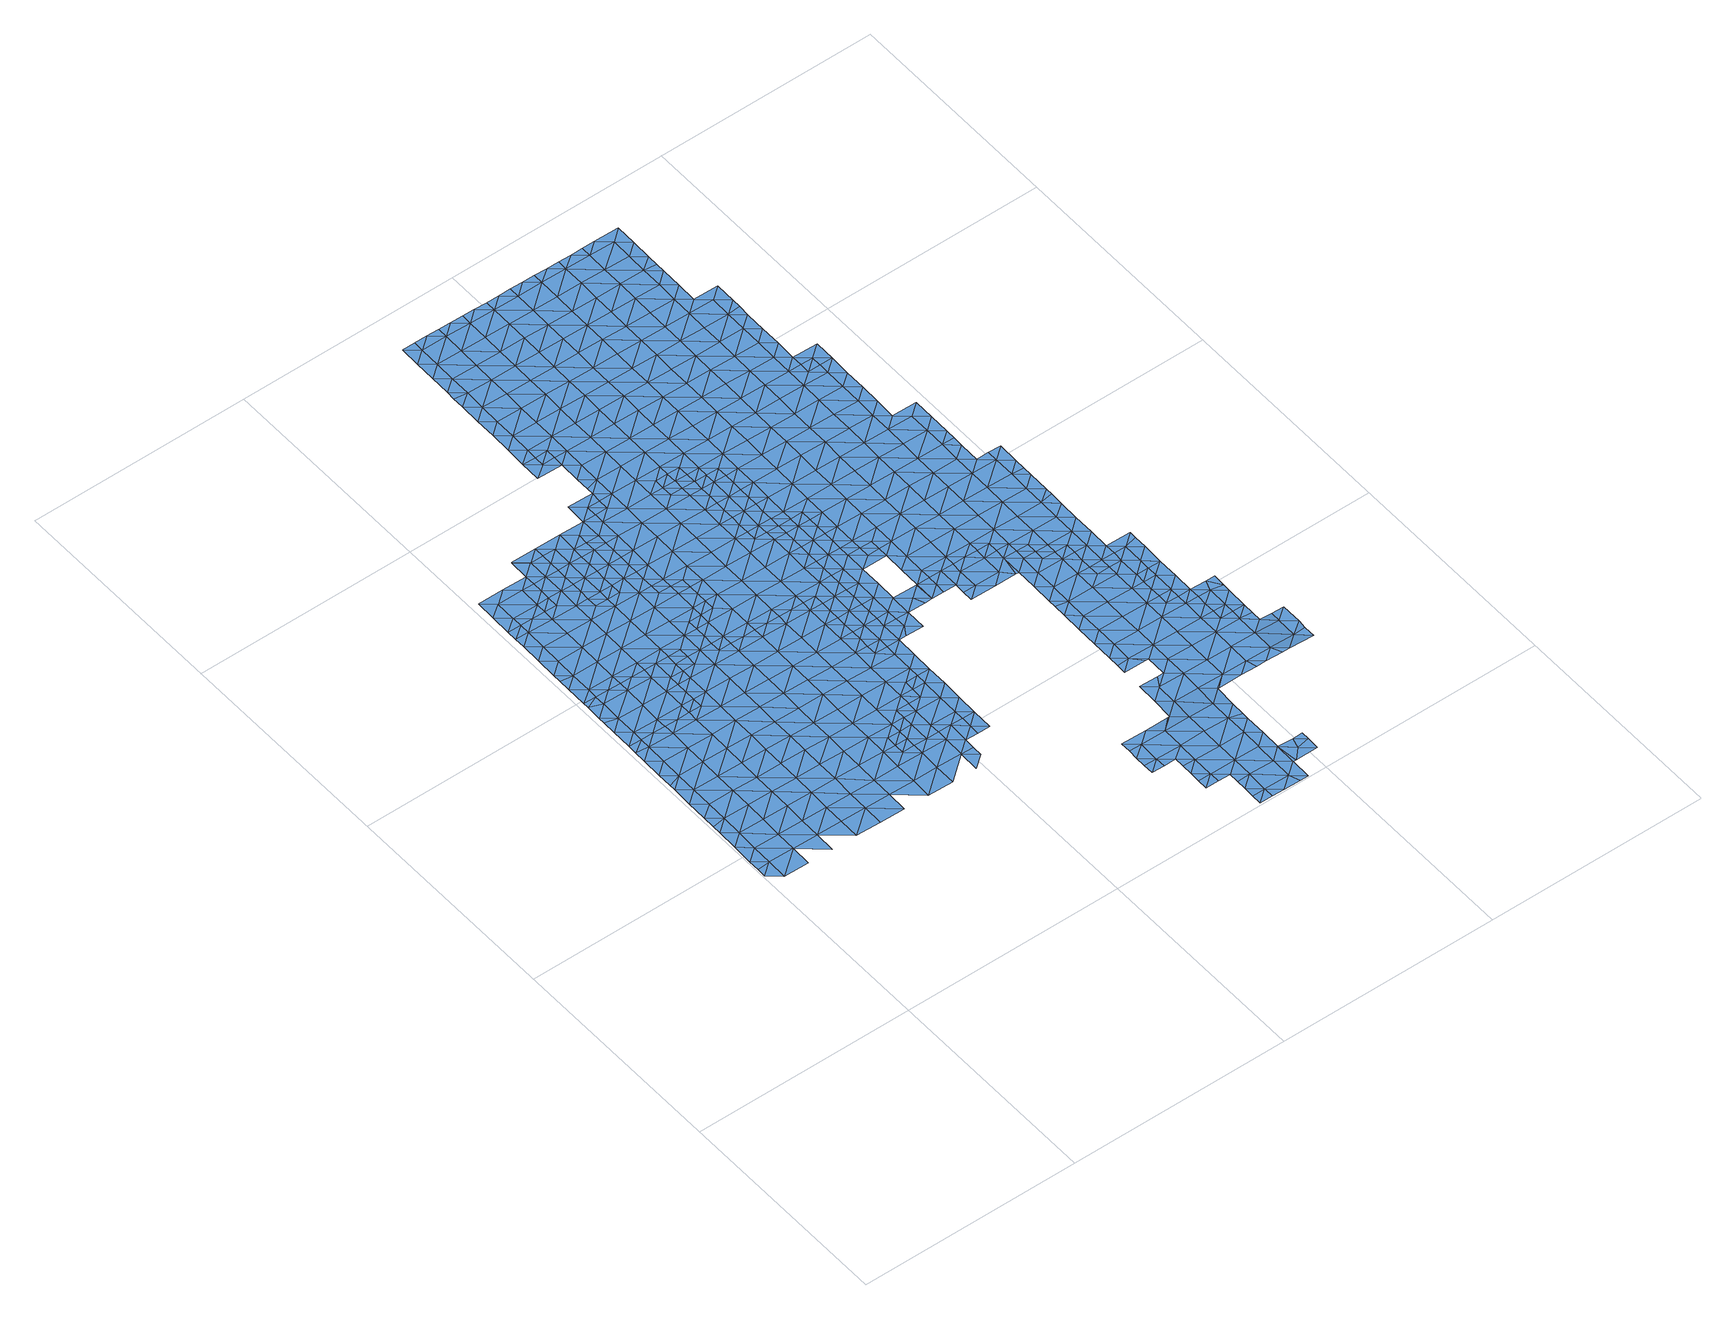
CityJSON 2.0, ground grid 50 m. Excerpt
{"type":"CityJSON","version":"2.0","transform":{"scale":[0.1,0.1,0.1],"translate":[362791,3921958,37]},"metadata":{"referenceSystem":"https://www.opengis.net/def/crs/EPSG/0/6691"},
"CityObjects":{
"waterbody1":{"type":"WaterBody","attributes":{"name":"9","class":"1140","function":"1","WaterBodyRiverFloodingRiskAttribute.description":"5","WaterBodyRiverFloodingRiskAttribute.rankOrg":"1","WaterBodyRiverFloodingRiskAttribute.adminType":"2","WaterBodyRiverFloodingRiskAttribute.scale":"L1"},"geometry":[{"type":"MultiSurface","lod":"1","boundaries":[[[0,1,2]],[[1,3,4]],[[0,3,1]],[[5,2,6]],[[2,1,6]],[[4,7,1]],[[8,5,9]],[[5,6,9]],[[7,6,1]],[[8,10,11]],[[11,10,12]],[[8,9,10]],[[4,13,7]],[[12,14,15]],[[12,10,14]],[[9,6,16]],[[16,6,7]],[[9,17,10]],[[18,15,19]],[[15,14,19]],[[20,14,10]],[[9,16,21]],[[22,23,24]],[[22,18,23]],[[25,16,7]],[[18,19,23]],[[17,20,10]],[[9,21,17]],[[26,25,7]],[[27,24,23]],[[28,24,27]],[[19,14,20]],[[29,30,28]],[[25,31,16]],[[16,32,21]],[[19,33,23]],[[29,28,27]],[[31,32,16]],[[34,17,21]],[[35,30,36]],[[37,27,23]],[[19,20,38]],[[36,30,29]],[[33,37,23]],[[19,38,33]],[[29,39,36]],[[34,21,32]],[[20,17,34]],[[29,27,37]],[[40,31,25]],[[41,39,29]],[[38,20,42]],[[42,20,34]],[[25,43,44]],[[45,46,47]],[[31,48,32]],[[42,49,38]],[[29,37,41]],[[40,25,44]],[[47,50,45]],[[46,51,52]],[[33,38,53]],[[54,39,41]],[[52,51,55]],[[48,31,40]],[[34,32,48]],[[56,42,34]],[[57,41,37]],[[58,44,43]],[[46,45,51]],[[50,59,45]],[[38,49,53]],[[37,33,57]],[[60,54,41]],[[58,40,44]],[[61,55,62]],[[55,51,62]],[[63,49,42]],[[33,53,57]],[[34,48,56]],[[64,45,59]],[[65,61,62]],[[66,63,42]],[[67,61,65]],[[43,68,58]],[[40,69,48]],[[70,53,49]],[[71,41,57]],[[72,73,67]],[[42,56,66]],[[60,41,71]],[[74,62,51]],[[65,72,67]],[[75,64,59]],[[51,45,76]],[[73,77,78]],[[48,79,56]],[[74,65,62]],[[40,58,69]],[[45,64,76]],[[53,80,57]],[[81,60,71]],[[77,73,72]],[[70,49,63]],[[70,80,53]],[[80,71,57]],[[68,82,58]],[[83,66,56]],[[75,84,64]],[[74,51,76]],[[48,69,79]],[[65,85,72]],[[86,81,71]],[[74,85,65]],[[58,87,69]],[[88,56,79]],[[89,63,66]],[[82,87,58]],[[84,90,64]],[[91,86,71]],[[77,72,92]],[[80,91,71]],[[93,79,69]],[[89,70,63]],[[56,88,83]],[[72,94,92]],[[87,93,69]],[[95,74,76]],[[96,90,84]],[[76,64,97]],[[72,85,94]],[[98,80,70]],[[66,83,89]],[[91,99,86]],[[64,90,97]],[[99,100,101]],[[101,86,99]],[[74,102,85]],[[103,92,94]],[[104,105,79]],[[106,91,80]],[[104,79,93]],[[96,107,90]],[[95,76,97]],[[95,102,74]],[[88,79,105]],[[70,89,98]],[[85,102,94]],[[108,100,99]],[[109,100,108]],[[109,110,111]],[[105,112,88]],[[112,89,83]],[[87,113,93]],[[114,97,90]],[[83,88,112]],[[103,94,115]],[[110,109,108]],[[80,98,106]],[[106,116,91]],[[114,90,107]],[[87,117,113]],[[93,118,104]],[[119,114,107]],[[99,91,120]],[[121,110,108]],[[115,94,122]],[[94,102,122]],[[98,89,123]],[[120,91,116]],[[93,113,124]],[[104,125,105]],[[126,97,114]],[[89,112,123]],[[123,127,98]],[[108,99,128]],[[95,97,129]],[[130,115,122]],[[131,115,130]],[[106,98,127]],[[132,113,117]],[[128,99,120]],[[93,124,118]],[[108,128,121]],[[105,125,112]],[[102,133,122]],[[119,134,114]],[[135,131,130]],[[129,97,126]],[[127,136,106]],[[102,95,137]],[[133,138,122]],[[139,130,122]],[[140,135,130]],[[141,135,140]],[[116,106,136]],[[104,118,125]],[[138,139,122]],[[112,142,123]],[[143,141,140]],[[102,137,133]],[[134,144,114]],[[125,142,112]],[[114,144,126]],[[95,129,137]],[[145,134,146]],[[136,147,116]],[[116,148,120]],[[124,149,118]],[[146,121,145]],[[150,140,130]],[[151,143,140]],[[121,128,145]],[[117,152,132]],[[153,151,154]],[[153,143,151]],[[155,150,130]],[[124,113,156]],[[145,144,134]],[[142,157,123]],[[130,139,155]],[[123,158,127]],[[144,159,126]],[[126,160,129]],[[161,162,118]],[[163,145,128]],[[118,162,125]],[[164,133,137]],[[124,156,149]],[[118,149,161]],[[148,116,147]],[[113,132,156]],[[128,120,148]],[[159,160,126]],[[165,166,140]],[[127,158,136]],[[165,140,150]],[[167,163,128]],[[168,137,129]],[[148,167,128]],[[151,140,166]],[[169,144,145]],[[162,170,125]],[[171,169,145]],[[154,151,172]],[[125,170,142]],[[123,157,158]],[[160,168,129]],[[145,163,171]],[[173,172,151]],[[152,174,132]],[[175,149,156]],[[173,151,166]],[[164,137,176]],[[177,159,144]],[[178,177,144]],[[144,169,178]],[[147,179,148]],[[132,180,156]],[[181,175,156]],[[136,158,182]],[[147,136,179]],[[183,163,167]],[[176,137,168]],[[162,184,170]],[[157,185,158]],[[136,182,179]],[[148,186,167]],[[142,170,187]],[[157,142,185]],[[159,188,160]],[[188,159,177]],[[167,189,183]],[[190,168,160]],[[191,176,168]],[[192,176,191]],[[184,193,170]],[[132,174,180]],[[194,192,191]],[[142,187,185]],[[181,156,180]],[[158,195,182]],[[196,189,167]],[[197,187,170]],[[148,179,186]],[[198,190,160]],[[199,200,174]],[[193,184,201]],[[193,197,170]],[[202,203,204]],[[202,194,203]],[[188,177,205]],[[206,207,168]],[[168,207,191]],[[194,191,203]],[[182,208,179]],[[209,181,180]],[[168,190,206]],[[198,160,188]],[[158,185,195]],[[203,210,204]],[[167,186,196]],[[211,212,174]],[[211,174,200]],[[213,210,214]],[[215,203,191]],[[213,204,210]],[[180,174,212]],[[216,215,191]],[[179,217,186]],[[205,218,188]],[[219,187,197]],[[191,207,216]],[[180,220,209]],[[182,195,208]],[[221,218,205]],[[222,189,196]],[[223,190,198]],[[224,214,210]],[[219,225,187]],[[215,226,203]],[[225,195,185]],[[218,227,188]],[[180,212,220]],[[226,228,203]],[[185,187,225]],[[198,188,227]],[[179,208,217]],[[210,203,228]],[[229,223,198]],[[230,224,210]],[[196,231,222]],[[197,232,219]],[[233,220,212]],[[228,230,210]],[[234,208,195]],[[229,198,227]],[[230,235,224]],[[186,217,236]],[[196,186,237]],[[238,223,229]],[[212,239,233]],[[232,240,219]],[[241,217,208]],[[196,237,231]],[[242,220,233]],[[186,236,237]],[[195,225,234]],[[240,243,219]],[[243,244,219]],[[219,244,225]],[[239,245,233]],[[246,242,233]],[[208,234,241]],[[245,246,233]],[[247,231,237]],[[248,249,217]],[[244,250,225]],[[225,250,234]],[[217,241,248]],[[236,217,249]],[[251,247,237]],[[252,241,234]],[[249,253,236]],[[254,250,244]],[[255,252,234]],[[250,255,234]],[[237,236,253]],[[252,256,241]],[[256,257,241]],[[241,257,248]],[[237,253,251]],[[257,258,248]],[[258,259,248]],[[248,259,249]],[[254,260,250]],[[261,252,255]],[[262,251,253]],[[259,263,249]],[[263,264,249]],[[249,264,253]],[[255,250,265]],[[250,260,265]],[[255,266,261]],[[264,267,253]],[[265,266,255]],[[253,268,262]],[[267,268,253]]]}]},
"waterbody2":{"type":"WaterBody","attributes":{"name":"9","class":"1140","function":"1","WaterBodyRiverFloodingRiskAttribute.description":"5","WaterBodyRiverFloodingRiskAttribute.rankOrg":"2","WaterBodyRiverFloodingRiskAttribute.adminType":"2","WaterBodyRiverFloodingRiskAttribute.scale":"L1"},"geometry":[{"type":"MultiSurface","lod":"1","boundaries":[[[269,50,47]],[[269,270,271]],[[272,35,36]],[[273,274,275]],[[276,274,277]],[[277,278,279]],[[36,39,272]],[[280,278,60]],[[281,84,276]],[[279,278,280]],[[81,101,280]],[[146,119,282]],[[146,282,121]],[[110,121,282]],[[101,100,280]],[[100,279,280]],[[109,279,100]],[[109,111,279]],[[279,111,281]],[[111,107,281]],[[276,277,281]],[[282,107,111]],[[54,60,278]],[[281,277,279]],[[59,50,271]],[[86,101,81]],[[134,119,146]],[[275,274,270]],[[274,271,270]],[[276,271,274]],[[50,269,271]],[[110,282,111]],[[276,59,271]],[[75,59,276]],[[276,84,75]],[[96,84,281]],[[107,96,281]],[[119,107,282]],[[280,60,81]],[[54,278,39]],[[272,273,35]],[[272,274,273]],[[274,272,277]],[[272,278,277]],[[39,278,272]]]}]},
"waterbody3":{"type":"WaterBody","attributes":{"name":"9","class":"1140","function":"1","WaterBodyRiverFloodingRiskAttribute.description":"5","WaterBodyRiverFloodingRiskAttribute.rankOrg":"2","WaterBodyRiverFloodingRiskAttribute.adminType":"2","WaterBodyRiverFloodingRiskAttribute.scale":"L1"},"geometry":[{"type":"MultiSurface","lod":"1","boundaries":[[[283,284,143]],[[285,78,77]],[[286,285,287]],[[77,92,285]],[[141,284,135]],[[288,78,285]],[[143,284,141]],[[285,92,287]],[[92,103,287]],[[131,103,115]],[[103,131,287]],[[135,287,131]],[[288,285,286]],[[289,288,286]],[[289,286,283]],[[284,286,287]],[[283,286,284]],[[135,284,287]]]}]},
"waterbody4":{"type":"WaterBody","attributes":{"name":"9","class":"1140","function":"1","WaterBodyRiverFloodingRiskAttribute.description":"5","WaterBodyRiverFloodingRiskAttribute.rankOrg":"2","WaterBodyRiverFloodingRiskAttribute.adminType":"2","WaterBodyRiverFloodingRiskAttribute.scale":"L1"},"geometry":[{"type":"MultiSurface","lod":"1","boundaries":[[[133,164,138]],[[290,139,138]],[[138,164,290]],[[155,139,291]],[[139,290,291]],[[150,155,291]],[[164,192,290]],[[291,292,150]],[[165,150,292]],[[192,164,176]],[[192,194,290]],[[166,165,292]],[[183,293,163]],[[166,294,173]],[[293,169,171]],[[291,290,194]],[[171,163,293]],[[294,166,292]],[[202,204,291]],[[291,204,292]],[[172,173,294]],[[291,194,202]],[[178,169,295]],[[204,213,292]],[[169,293,295]],[[183,189,293]],[[213,214,292]],[[292,214,294]],[[177,178,205]],[[296,172,294]],[[205,178,295]],[[214,296,294]],[[189,297,293]],[[293,298,295]],[[295,221,205]],[[223,206,190]],[[222,297,189]],[[298,221,295]],[[206,299,207]],[[296,214,300]],[[214,224,300]],[[206,223,299]],[[293,297,298]],[[301,215,216]],[[216,207,301]],[[222,231,297]],[[207,299,301]],[[223,238,299]],[[224,235,300]],[[298,302,221]],[[301,303,215]],[[218,221,302]],[[226,215,303]],[[296,300,304]],[[227,218,302]],[[235,304,300]],[[228,226,303]],[[231,305,297]],[[306,301,299]],[[303,307,228]],[[308,299,238]],[[309,227,302]],[[229,227,309]],[[230,307,235]],[[230,228,307]],[[238,229,309]],[[298,310,302]],[[311,304,235]],[[312,303,301]],[[307,311,235]],[[298,297,310]],[[308,238,309]],[[231,247,305]],[[306,299,308]],[[297,305,310]],[[302,313,309]],[[314,307,303]],[[310,313,302]],[[315,304,311]],[[247,251,305]],[[312,301,306]],[[312,314,303]],[[314,311,307]],[[309,316,308]],[[317,310,305]],[[315,311,318]],[[308,319,306]],[[317,305,251]],[[309,313,316]],[[320,318,311]],[[314,320,311]],[[321,313,310]],[[261,322,252]],[[256,322,257]],[[256,252,322]],[[308,316,319]],[[319,323,306]],[[306,324,312]],[[251,262,317]],[[322,325,257]],[[324,314,312]],[[326,327,318]],[[328,316,313]],[[258,325,259]],[[320,326,318]],[[310,317,321]],[[258,257,325]],[[329,330,331]],[[327,326,332]],[[261,266,322]],[[262,268,317]],[[333,331,330]],[[325,334,259]],[[335,336,332]],[[337,313,321]],[[338,319,316]],[[306,323,324]],[[263,334,264]],[[314,339,320]],[[263,259,334]],[[340,341,333]],[[324,339,314]],[[322,342,325]],[[336,335,343]],[[268,344,317]],[[332,326,335]],[[334,345,264]],[[322,266,342]],[[317,344,321]],[[333,330,340]],[[313,337,328]],[[345,268,267]],[[319,338,323]],[[329,346,330]],[[335,347,343]],[[267,264,345]],[[348,349,325]],[[325,349,334]],[[350,351,266]],[[325,342,348]],[[352,341,340]],[[353,343,347]],[[354,341,352]],[[345,344,268]],[[266,351,342]],[[355,356,320]],[[316,328,338]],[[357,340,330]],[[344,358,321]],[[321,359,337]],[[349,360,334]],[[347,361,353]],[[362,363,354]],[[320,339,355]],[[361,346,364]],[[326,320,356]],[[326,365,335]],[[360,366,334]],[[334,366,345]],[[357,330,346]],[[364,353,361]],[[362,354,352]],[[324,323,367]],[[356,365,326]],[[368,328,337]],[[369,342,351]],[[367,323,338]],[[366,370,345]],[[371,344,345]],[[350,372,351]],[[367,373,324]],[[374,352,340]],[[375,338,328]],[[362,376,363]],[[335,377,347]],[[370,371,345]],[[378,355,339]],[[357,346,361]],[[359,368,337]],[[379,376,380]],[[379,363,376]],[[339,324,373]],[[321,358,359]],[[365,377,335]],[[377,361,347]],[[381,369,351]],[[382,374,340]],[[368,375,328]],[[383,378,339]],[[371,384,344]],[[372,381,351]],[[352,374,362]],[[376,385,380]],[[384,386,344]],[[344,386,358]],[[340,357,382]],[[387,388,338]],[[387,338,375]],[[389,390,355]],[[355,390,356]],[[389,355,378]],[[391,380,385]],[[392,357,361]],[[367,338,388]],[[383,339,373]],[[386,393,358]],[[377,392,361]],[[393,394,358]],[[358,394,359]],[[391,395,396]],[[374,397,362]],[[398,399,367]],[[398,367,388]],[[395,391,385]],[[390,400,356]],[[373,367,399]],[[401,365,356]],[[402,375,368]],[[394,403,359]],[[404,378,383]],[[376,405,385]],[[406,383,373]],[[395,407,396]],[[392,408,357]],[[357,409,382]],[[403,410,359]],[[376,362,405]],[[411,406,373]],[[373,399,411]],[[368,359,410]],[[412,396,407]],[[408,409,357]],[[413,402,368]],[[414,395,385]],[[415,404,383]],[[410,413,368]],[[362,397,405]],[[406,415,383]],[[382,416,374]],[[417,412,407]],[[400,390,418]],[[377,365,401]],[[415,419,404]],[[356,400,401]],[[402,413,420]],[[374,416,397]],[[385,405,414]],[[395,421,407]],[[407,422,417]],[[418,423,400]],[[392,377,424]],[[382,409,416]],[[397,425,405]],[[377,401,424]],[[424,426,392]],[[392,427,408]],[[416,425,397]],[[395,414,428]],[[420,429,430]],[[423,431,400]],[[400,431,401]],[[421,395,428]],[[407,421,422]],[[432,433,423]],[[405,434,414]],[[432,419,433]],[[435,436,437]],[[408,438,409]],[[439,430,440]],[[419,441,433]],[[430,429,440]],[[442,424,401]],[[427,392,426]],[[440,443,439]],[[444,445,436]],[[433,431,423]],[[446,416,409]],[[447,439,443]],[[431,442,401]],[[405,425,434]],[[448,447,443]],[[429,449,440]],[[450,422,421]],[[436,435,444]],[[441,451,433]],[[444,452,445]],[[438,408,427]],[[443,453,448]],[[453,454,455]],[[428,414,456]],[[457,426,424]],[[458,445,452]],[[459,460,461]],[[416,446,425]],[[455,448,453]],[[460,462,461]],[[463,458,452]],[[435,464,444]],[[414,434,456]],[[428,465,421]],[[466,450,421]],[[461,467,459]],[[452,468,463]],[[459,467,469]],[[451,470,433]],[[453,471,454]],[[433,470,431]],[[472,424,442]],[[473,468,449]],[[474,465,428]],[[475,440,449]],[[476,427,426]],[[440,477,443]],[[409,438,446]],[[473,463,468]],[[478,471,451]],[[425,479,434]],[[478,454,471]],[[462,480,461]],[[428,456,474]],[[481,452,444]],[[476,438,427]],[[471,470,451]],[[482,483,464]],[[483,469,467]],[[424,472,457]],[[482,469,483]],[[475,449,468]],[[479,425,446]],[[470,484,431]],[[466,421,465]],[[477,440,475]],[[444,464,485]],[[453,443,477]],[[486,471,453]],[[461,487,467]],[[442,431,484]],[[488,468,452]],[[489,472,442]],[[426,457,476]],[[477,486,453]],[[438,490,446]],[[491,434,479]],[[464,483,485]],[[461,480,487]],[[456,434,492]],[[493,466,465]],[[444,485,481]],[[468,488,475]],[[487,494,467]],[[495,479,446]],[[471,496,470]],[[467,497,483]],[[498,442,484]],[[490,438,476]],[[486,496,471]],[[434,491,492]],[[480,499,487]],[[474,456,500]],[[474,501,465]],[[465,502,493]],[[489,442,498]],[[452,481,488]],[[483,503,485]],[[457,504,476]],[[495,446,490]],[[456,492,500]],[[457,472,504]],[[499,505,487]],[[477,475,506]],[[467,494,497]],[[485,503,481]],[[506,475,488]],[[507,490,476]],[[508,509,479]],[[472,489,504]],[[506,510,477]],[[477,511,486]],[[470,496,512]],[[484,470,513]],[[474,500,501]],[[479,495,508]],[[502,465,501]],[[491,479,509]],[[505,514,487]],[[483,497,503]],[[515,489,498]],[[481,516,488]],[[517,495,490]],[[487,518,494]],[[470,512,513]],[[509,519,491]],[[519,500,492]],[[507,476,504]],[[486,520,496]],[[498,484,515]],[[507,517,490]],[[492,491,519]],[[521,502,501]],[[511,477,510]],[[511,520,486]],[[494,518,497]],[[515,484,513]],[[516,481,503]],[[522,514,505]],[[489,523,504]],[[524,508,495]],[[506,488,525]],[[526,521,501]],[[487,514,518]],[[497,527,503]],[[525,488,516]],[[528,507,504]],[[518,527,497]],[[523,489,515]],[[501,500,529]],[[525,530,506]],[[506,531,510]],[[532,495,517]],[[512,496,533]],[[522,534,514]],[[500,519,529]],[[529,535,501]],[[513,512,533]],[[536,511,510]],[[524,495,532]],[[496,520,533]],[[527,537,503]],[[513,538,515]],[[533,538,513]],[[504,523,528]],[[526,501,535]],[[509,508,539]],[[531,506,530]],[[536,520,511]],[[514,540,518]],[[541,542,543]],[[544,545,507]],[[540,514,534]],[[539,508,524]],[[546,543,542]],[[519,509,539]],[[516,503,547]],[[516,548,525]],[[544,507,528]],[[534,546,542]],[[517,507,545]],[[539,549,519]],[[550,526,535]],[[536,510,531]],[[518,551,527]],[[503,537,547]],[[523,515,552]],[[545,553,517]],[[520,554,533]],[[540,534,542]],[[529,519,549]],[[525,555,530]],[[536,554,520]],[[532,553,524]],[[515,538,552]],[[552,556,523]],[[557,535,529]],[[523,558,528]],[[541,559,542]],[[532,517,553]],[[555,531,530]],[[560,550,535]],[[551,518,540]],[[516,547,548]],[[556,558,523]],[[533,561,538]],[[554,561,533]],[[528,562,544]],[[563,540,542]],[[557,560,535]],[[529,549,564]],[[565,536,531]],[[566,527,551]],[[567,568,569]],[[525,548,555]],[[563,542,559]],[[562,545,544]],[[539,524,570]],[[537,527,571]],[[537,572,547]],[[557,529,564]],[[555,565,531]],[[570,524,553]],[[559,567,573]],[[567,569,573]],[[574,554,536]],[[575,551,540]],[[527,566,571]],[[547,572,548]],[[576,553,545]],[[563,559,573]],[[528,558,562]],[[577,578,579]],[[580,539,570]],[[538,561,581]],[[552,538,582]],[[569,583,573]],[[549,539,584]],[[585,560,557]],[[551,575,566]],[[537,571,572]],[[578,586,587]],[[548,588,555]],[[574,536,565]],[[540,563,589]],[[590,570,553]],[[591,561,554]],[[538,581,582]],[[572,588,548]],[[574,592,554]],[[539,580,584]],[[556,552,593]],[[594,557,564]],[[578,577,586]],[[545,562,576]],[[586,595,587]],[[564,549,596]],[[540,589,575]],[[595,583,597]],[[598,571,566]],[[557,599,585]],[[558,556,593]],[[600,573,583]],[[555,601,565]],[[597,587,595]],[[602,581,561]],[[596,549,584]],[[552,582,593]],[[588,601,555]],[[558,603,562]],[[590,553,576]],[[577,604,586]],[[563,573,600]],[[605,589,563]],[[606,566,575]],[[571,598,572]],[[604,607,586]],[[600,583,595]],[[554,592,591]],[[581,602,582]],[[594,564,596]],[[603,558,593]],[[601,608,565]],[[562,609,576]],[[607,610,586]],[[603,609,562]],[[611,575,589]],[[570,590,612]],[[599,557,594]],[[580,570,613]],[[595,586,610]],[[605,563,600]],[[602,561,591]],[[566,606,598]],[[572,614,588]],[[582,615,593]],[[574,565,616]],[[595,617,600]],[[570,612,613]],[[584,618,596]],[[576,619,590]],[[620,606,575]],[[584,580,618]],[[621,599,594]],[[611,589,605]],[[592,574,616]],[[595,610,617]],[[614,572,598]],[[622,601,588]],[[565,608,616]],[[618,580,613]],[[615,582,602]],[[593,623,603]],[[624,576,609]],[[600,625,605]],[[625,600,617]],[[590,626,612]],[[618,627,596]],[[628,622,588]],[[622,608,601]],[[629,621,594]],[[620,575,611]],[[591,592,630]],[[631,602,591]],[[628,588,614]],[[630,592,616]],[[620,632,606]],[[626,613,612]],[[606,633,598]],[[634,611,605]],[[594,596,627]],[[625,634,605]],[[576,624,619]],[[593,615,623]],[[635,615,602]],[[598,636,614]],[[632,633,606]],[[608,637,616]],[[627,638,594]],[[626,590,619]],[[631,591,630]],[[639,620,611]],[[622,640,608]],[[641,635,602]],[[642,624,609]],[[636,643,614]],[[644,630,616]],[[603,623,645]],[[609,603,646]],[[637,644,616]],[[647,611,634]],[[614,643,628]],[[629,594,638]],[[626,648,613]],[[598,633,636]],[[608,640,637]],[[649,650,615]],[[615,650,623]],[[646,642,609]],[[615,635,649]],[[611,647,639]],[[618,613,648]],[[651,632,620]],[[603,645,646]],[[624,642,619]],[[643,652,628]],[[639,651,620]],[[653,622,628]],[[602,631,641]],[[652,653,628]],[[654,645,623]],[[648,655,618]],[[630,656,631]],[[657,629,638]],[[633,658,636]],[[656,630,644]],[[654,623,650]],[[627,618,655]],[[659,633,632]],[[626,619,660]],[[661,635,641]],[[640,662,637]],[[663,659,632]],[[664,641,631]],[[642,665,619]],[[663,632,651]],[[622,666,640]],[[655,667,627]],[[627,668,638]],[[654,669,645]],[[666,622,653]],[[638,670,657]],[[645,669,646]],[[664,631,656]],[[671,658,633]],[[648,626,672]],[[659,671,633]],[[673,661,641]],[[660,619,665]],[[626,660,672]],[[664,673,641]],[[669,674,646]],[[662,640,666]],[[672,675,648]],[[646,674,642]],[[648,675,655]],[[627,667,668]],[[670,638,668]],[[676,665,642]],[[674,677,642]],[[675,678,655]],[[678,679,655]],[[655,679,667]],[[642,677,676]],[[660,665,680]],[[681,668,667]],[[679,681,667]],[[682,670,668]],[[665,676,680]],[[682,668,681]]]}]},
"waterbody5":{"type":"WaterBody","attributes":{"name":"9","class":"1140","function":"1","WaterBodyRiverFloodingRiskAttribute.description":"5","WaterBodyRiverFloodingRiskAttribute.rankOrg":"2","WaterBodyRiverFloodingRiskAttribute.adminType":"2","WaterBodyRiverFloodingRiskAttribute.scale":"L1"},"geometry":[{"type":"MultiSurface","lod":"1","boundaries":[[[683,684,685]],[[254,243,684]],[[161,184,162]],[[201,184,686]],[[193,687,197]],[[687,240,232]],[[232,197,687]],[[184,161,686]],[[684,260,254]],[[243,240,684]],[[685,684,240]],[[685,240,687]],[[688,685,687]],[[201,686,181]],[[209,220,688]],[[685,689,683]],[[242,246,690]],[[690,246,689]],[[690,689,685]],[[688,690,685]],[[220,690,688]],[[242,690,220]],[[260,684,683]],[[193,201,687]],[[201,688,687]],[[181,688,201]],[[688,181,209]],[[175,181,686]],[[149,175,686]],[[161,149,686]],[[243,254,244]]]}]},
"waterbody6":{"type":"WaterBody","attributes":{"name":"9","class":"1140","function":"1","WaterBodyRiverFloodingRiskAttribute.description":"5","WaterBodyRiverFloodingRiskAttribute.rankOrg":"1","WaterBodyRiverFloodingRiskAttribute.adminType":"2","WaterBodyRiverFloodingRiskAttribute.scale":"L1"},"geometry":[{"type":"MultiSurface","lod":"1","boundaries":[[[315,318,691]],[[332,692,691]],[[304,691,692]],[[315,691,304]],[[332,691,327]],[[691,318,327]]]}]},
"waterbody7":{"type":"WaterBody","attributes":{"name":"9","class":"1140","function":"1","WaterBodyRiverFloodingRiskAttribute.description":"5","WaterBodyRiverFloodingRiskAttribute.rankOrg":"1","WaterBodyRiverFloodingRiskAttribute.adminType":"2","WaterBodyRiverFloodingRiskAttribute.scale":"L1"},"geometry":[{"type":"MultiSurface","lod":"1","boundaries":[[[329,331,693]],[[364,693,353]],[[346,693,364]],[[331,694,693]],[[353,693,694]],[[346,329,693]]]}]},
"waterbody8":{"type":"WaterBody","attributes":{"name":"9","class":"1140","function":"1","WaterBodyRiverFloodingRiskAttribute.description":"5","WaterBodyRiverFloodingRiskAttribute.rankOrg":"1","WaterBodyRiverFloodingRiskAttribute.adminType":"2","WaterBodyRiverFloodingRiskAttribute.scale":"L1"},"geometry":[{"type":"MultiSurface","lod":"1","boundaries":[[[695,423,418]],[[389,404,695]],[[389,418,390]],[[404,389,378]],[[432,423,695]],[[432,695,419]],[[418,389,695]],[[404,419,695]]]}]},
"waterbody9":{"type":"WaterBody","attributes":{"name":"9","class":"1140","function":"1","WaterBodyRiverFloodingRiskAttribute.description":"5","WaterBodyRiverFloodingRiskAttribute.rankOrg":"1","WaterBodyRiverFloodingRiskAttribute.adminType":"2","WaterBodyRiverFloodingRiskAttribute.scale":"L1"},"geometry":[{"type":"MultiSurface","lod":"1","boundaries":[[[388,387,696]],[[439,447,697]],[[696,402,420]],[[698,697,448]],[[699,451,441]],[[698,406,411]],[[455,454,698]],[[399,697,698]],[[696,375,402]],[[387,375,696]],[[430,696,420]],[[430,439,696]],[[697,696,439]],[[415,441,419]],[[448,455,698]],[[447,448,697]],[[399,398,697]],[[411,399,698]],[[398,388,697]],[[697,388,696]],[[454,478,699]],[[454,699,698]],[[698,699,406]],[[406,699,415]],[[441,415,699]],[[478,451,699]]]}]},
"waterbody10":{"type":"WaterBody","attributes":{"name":"9","class":"1140","function":"1","WaterBodyRiverFloodingRiskAttribute.description":"5","WaterBodyRiverFloodingRiskAttribute.rankOrg":"1","WaterBodyRiverFloodingRiskAttribute.adminType":"2","WaterBodyRiverFloodingRiskAttribute.scale":"L1"},"geometry":[{"type":"MultiSurface","lod":"1","boundaries":[[[700,701,702]],[[703,505,499]],[[704,480,705]],[[706,505,703]],[[707,543,708]],[[708,543,706]],[[703,708,706]],[[709,708,710]],[[703,710,708]],[[711,710,712]],[[462,705,480]],[[713,714,715]],[[716,449,429]],[[473,449,716]],[[463,473,716]],[[458,463,717]],[[445,458,717]],[[445,717,718]],[[436,445,718]],[[597,583,719]],[[587,597,719]],[[720,721,722]],[[723,722,721]],[[722,723,724]],[[724,723,725]],[[726,724,725]],[[726,727,724]],[[728,727,729]],[[729,730,731]],[[729,727,726]],[[729,726,730]],[[732,733,734]],[[735,736,737]],[[738,739,740]],[[714,381,715]],[[369,381,741]],[[742,738,743]],[[736,744,737]],[[745,746,744]],[[348,741,349]],[[360,747,366]],[[747,748,749]],[[748,750,749]],[[749,750,751]],[[384,751,386]],[[393,718,394]],[[413,716,420]],[[384,371,751]],[[749,751,371]],[[749,371,370]],[[747,749,366]],[[370,366,749]],[[413,410,716]],[[717,716,410]],[[410,403,717]],[[403,394,717]],[[393,386,718]],[[751,718,386]],[[437,718,751]],[[750,437,751]],[[752,437,750]],[[435,437,752]],[[435,752,482]],[[435,482,464]],[[469,482,752]],[[469,752,750]],[[714,748,747]],[[741,381,714]],[[747,741,714]],[[741,747,349]],[[753,746,754]],[[755,753,756]],[[757,755,758]],[[759,760,757]],[[742,761,738]],[[762,761,763]],[[764,765,766]],[[734,767,759]],[[768,769,767]],[[766,770,771]],[[772,769,701]],[[770,773,774]],[[700,775,773]],[[700,702,776]],[[701,769,768]],[[777,778,779]],[[780,701,768]],[[781,729,782]],[[767,733,768]],[[767,734,733]],[[783,587,719]],[[578,587,783]],[[720,784,785]],[[786,732,734]],[[786,734,787]],[[729,781,728]],[[728,788,727]],[[758,755,789]],[[724,727,790]],[[791,790,792]],[[793,794,792]],[[795,796,775]],[[795,797,798]],[[799,800,801]],[[802,803,804]],[[799,805,806]],[[807,808,805]],[[809,810,803]],[[811,805,808]],[[812,813,814]],[[813,812,815]],[[813,816,817]],[[814,813,818]],[[811,818,805]],[[818,806,805]],[[813,806,818]],[[813,817,806]],[[798,800,795]],[[800,796,795]],[[799,796,800]],[[796,799,806]],[[796,806,817]],[[796,773,775]],[[773,796,774]],[[817,774,796]],[[774,817,816]],[[819,774,816]],[[770,774,819]],[[771,764,766]],[[820,771,770]],[[820,770,819]],[[360,349,747]],[[348,342,741]],[[342,369,741]],[[381,821,715]],[[822,823,824]],[[825,823,822]],[[719,825,822]],[[568,825,719]],[[826,825,568]],[[761,760,763]],[[760,827,763]],[[760,764,827]],[[760,765,764]],[[759,765,760]],[[767,765,759]],[[765,767,766]],[[769,766,767]],[[769,770,766]],[[772,770,769]],[[772,773,770]],[[773,772,700]],[[700,772,701]],[[826,828,825]],[[701,829,702]],[[780,829,701]],[[728,787,788]],[[787,759,788]],[[787,734,759]],[[788,759,757]],[[758,788,757]],[[758,727,788]],[[789,727,758]],[[789,790,727]],[[789,792,790]],[[792,789,755]],[[755,756,792]],[[792,756,793]],[[830,756,753]],[[831,830,753]],[[828,826,543]],[[541,543,826]],[[546,534,706]],[[534,522,706]],[[499,480,703]],[[704,703,480]],[[703,704,710]],[[704,712,710]],[[832,704,705]],[[754,831,753]],[[736,833,744]],[[833,745,744]],[[832,705,834]],[[834,705,460]],[[462,460,705]],[[713,834,460]],[[715,834,713]],[[737,835,735]],[[740,835,737]],[[740,737,738]],[[737,743,738]],[[744,743,737]],[[746,743,744]],[[753,743,746]],[[755,743,753]],[[742,743,755]],[[757,742,755]],[[760,742,757]],[[762,836,761]],[[834,715,821]],[[761,836,738]],[[738,836,739]],[[837,815,838]],[[838,815,812]],[[838,812,839]],[[839,812,814]],[[802,809,803]],[[810,807,803]],[[803,807,805]],[[799,803,805]],[[803,799,804]],[[801,804,799]],[[840,797,795]],[[795,841,840]],[[775,841,795]],[[842,841,775]],[[775,843,842]],[[844,845,776]],[[702,844,776]],[[702,846,844]],[[847,702,829]],[[847,846,702]],[[845,848,776]],[[776,848,849]],[[700,843,775]],[[700,776,843]],[[849,843,776]],[[782,729,731]],[[850,730,726]],[[725,850,726]],[[725,723,851]],[[790,722,724]],[[721,851,723]],[[722,784,720]],[[852,778,721]],[[853,579,852]],[[785,854,720]],[[854,855,604]],[[577,579,853]],[[610,607,856]],[[857,858,855]],[[610,856,859]],[[579,578,783]],[[783,719,822]],[[583,569,719]],[[437,436,718]],[[860,857,855]],[[860,855,854]],[[861,784,722]],[[722,862,861]],[[794,791,792]],[[794,863,791]],[[863,864,791]],[[791,864,865]],[[790,862,722]],[[790,791,862]],[[865,862,791]],[[856,866,859]],[[718,717,394]],[[866,856,858]],[[716,717,463]],[[429,420,716]],[[867,850,725]],[[851,867,725]],[[777,867,851]],[[721,778,851]],[[851,778,777]],[[760,761,742]],[[779,778,824]],[[579,783,852]],[[852,783,778]],[[783,822,778]],[[822,824,778]],[[710,711,709]],[[707,708,709]],[[858,856,855]],[[604,855,856]],[[607,604,856]],[[853,604,577]],[[604,853,854]],[[854,853,720]],[[720,853,852]],[[721,720,852]],[[828,823,825]],[[569,568,719]],[[567,826,568]],[[543,707,828]],[[559,541,567]],[[567,541,826]],[[543,546,706]],[[522,505,706]]]}]},
"waterbody11":{"type":"WaterBody","attributes":{"name":"9","class":"1140","function":"1","WaterBodyRiverFloodingRiskAttribute.description":"5","WaterBodyRiverFloodingRiskAttribute.rankOrg":"2","WaterBodyRiverFloodingRiskAttribute.adminType":"2","WaterBodyRiverFloodingRiskAttribute.scale":"L1"},"geometry":[{"type":"MultiSurface","lod":"1","boundaries":[[[861,862,868]],[[865,864,868]],[[864,869,868]],[[860,785,870]],[[785,784,870]],[[870,869,857]],[[870,857,860]],[[860,854,785]],[[861,868,784]],[[784,868,870]],[[869,870,868]],[[862,865,868]]]}]},
"waterbody12":{"type":"WaterBody","attributes":{"name":"9","class":"1140","function":"1","WaterBodyRiverFloodingRiskAttribute.description":"5","WaterBodyRiverFloodingRiskAttribute.rankOrg":"2","WaterBodyRiverFloodingRiskAttribute.adminType":"2","WaterBodyRiverFloodingRiskAttribute.scale":"L1"},"geometry":[{"type":"MultiSurface","lod":"1","boundaries":[[[864,863,871]],[[872,794,793]],[[873,874,871]],[[871,874,875]],[[756,830,872]],[[864,871,875]],[[873,872,831]],[[830,831,872]],[[874,876,875]],[[863,794,871]],[[872,871,794]],[[871,872,873]],[[793,756,872]]]}]},
"waterbody13":{"type":"WaterBody","attributes":{"name":"9","class":"1140","function":"1","WaterBodyRiverFloodingRiskAttribute.description":"5","WaterBodyRiverFloodingRiskAttribute.rankOrg":"1","WaterBodyRiverFloodingRiskAttribute.adminType":"2","WaterBodyRiverFloodingRiskAttribute.scale":"L1"},"geometry":[{"type":"MultiSurface","lod":"1","boundaries":[[[661,673,877]],[[673,878,877]],[[649,877,650]],[[877,649,635]],[[661,877,635]],[[878,650,877]]]}]}
},
"vertices":[
[2,455,8],[30,457,8],[2,480,8],[1,434,8],[29,410,8],[3,526,9],[31,503,8],[87,456,8],[4,573,10],[32,549,10],[32,595,10],[4,591,10],[4,619,10],[86,410,8],[33,641,10],[5,665,10],[88,502,8],[89,594,10],[6,711,10],[34,688,10],[90,641,10],[88,548,10],[6,724,10],[34,734,10],[6,757,10],[144,455,8],[143,409,8],[35,780,10],[7,804,10],[36,826,10],[8,830,10],[144,501,8],[145,547,10],[91,733,10],[146,594,10],[8,850,10],[36,849,10],[92,779,10],[90,687,10],[65,849,10],[201,500,8],[93,825,10],[146,640,10],[200,408,8],[200,454,8],[39,1011,10],[11,1035,10],[10,989,10],[202,546,10],[147,686,10],[38,988,10],[39,1057,10],[11,1061,10],[148,732,10],[93,849,10],[11,1081,10],[203,593,10],[149,778,10],[257,453,8],[67,988,10],[121,848,10],[12,1127,10],[40,1104,10],[204,685,10],[95,1010,10],[41,1150,10],[203,639,10],[13,1173,10],[256,407,8],[258,499,8],[205,731,10],[149,825,10],[42,1196,10],[13,1197,10],[97,1103,10],[95,987,10],[96,1057,10],[42,1219,10],[13,1220,10],[259,546,10],[205,778,10],[150,848,10],[313,406,8],[260,638,10],[123,987,10],[98,1149,10],[178,847,10],[314,452,8],[259,592,10],[261,684,10],[152,1009,10],[206,824,10],[70,1219,10],[315,498,8],[98,1195,10],[154,1102,10],[152,986,10],[153,1056,10],[261,730,10],[207,870,10],[179,893,10],[178,870,10],[154,1148,10],[99,1218,10],[315,545,9],[316,591,9],[262,777,10],[180,986,10],[207,916,10],[179,917,10],[208,939,10],[179,940,10],[317,637,9],[371,451,8],[209,1009,10],[127,1218,10],[263,823,10],[370,405,8],[372,544,9],[209,985,10],[264,869,10],[236,939,10],[155,1194,10],[317,683,9],[371,498,8],[373,590,9],[210,1055,10],[318,730,9],[264,915,10],[210,1101,10],[156,1241,10],[127,1241,10],[427,451,8],[183,1171,10],[237,985,10],[128,1264,10],[319,776,10],[211,1147,10],[183,1194,10],[184,1217,10],[156,1287,10],[128,1287,10],[373,636,9],[128,1310,10],[266,1008,10],[265,961,10],[237,962,10],[320,822,10],[320,868,10],[400,520,9],[184,1263,10],[157,1333,10],[427,404,8],[129,1355,10],[129,1356,10],[184,1240,10],[428,497,8],[374,682,9],[375,729,9],[266,1054,10],[267,1100,10],[400,543,9],[401,566,9],[293,938,10],[211,1170,10],[185,1286,10],[185,1309,10],[321,914,10],[268,1146,10],[294,984,10],[429,589,9],[293,961,10],[186,1356,10],[185,1333,10],[484,450,8],[428,520,9],[240,1170,10],[294,1030,10],[294,1007,10],[376,821,10],[485,496,8],[457,519,9],[376,775,10],[321,938,10],[429,566,9],[431,682,9],[377,867,10],[430,635,9],[323,1053,10],[350,937,10],[296,1123,10],[268,1193,10],[240,1193,10],[458,589,9],[240,1216,10],[432,728,9],[378,914,10],[458,612,9],[324,1099,10],[483,403,8],[512,426,8],[457,566,9],[241,1239,10],[269,1239,10],[241,1262,10],[323,1030,10],[296,1146,10],[296,1169,10],[432,774,10],[485,519,9],[270,1285,10],[512,449,8],[513,472,8],[241,1285,10],[242,1309,10],[297,1215,10],[297,1192,10],[433,820,10],[351,1053,10],[487,635,9],[514,519,9],[351,1030,10],[378,937,10],[324,1122,10],[270,1308,10],[488,681,9],[298,1238,10],[352,1076,10],[298,1261,10],[352,1099,10],[298,1285,10],[406,936,10],[487,611,9],[542,495,8],[488,727,9],[299,1308,10],[434,866,10],[434,913,10],[352,1122,10],[541,472,8],[515,611,9],[489,773,10],[542,518,9],[515,634,9],[516,657,9],[570,471,8],[570,518,9],[435,936,10],[490,819,10],[490,866,10],[544,680,9],[463,935,10],[517,750,10],[491,912,10],[544,657,9],[545,726,9],[517,773,10],[518,796,10],[518,819,10],[518,842,10],[572,656,9],[545,749,10],[492,935,10],[519,865,10],[519,888,10],[573,703,9],[574,749,10],[520,911,10],[520,934,10],
[10,976,10],[9,942,10],[38,965,10],[37,873,10],[9,896,10],[37,919,10],[9,926,10],[95,964,10],[94,918,10],[93,872,10],[151,917,10],[150,871,10],[151,963,10],[208,962,10],
[72,1311,10],[100,1288,10],[42,1242,10],[43,1288,10],[99,1241,10],[14,1266,10],[15,1312,10],
[212,1193,10],[212,1240,10],[213,1286,10],[322,961,10],[214,1332,10],[322,1007,10],[243,1355,10],[378,960,10],[379,1006,10],[324,1145,10],[271,1331,10],[325,1192,10],[380,1052,10],[326,1238,11],[299,1354,10],[435,959,10],[382,1191,10],[327,1284,11],[381,1145,10],[381,1098,10],[436,1005,10],[327,1330,11],[383,1237,11],[437,1051,10],[383,1283,11],[328,1353,11],[437,1098,10],[492,958,10],[356,1353,11],[438,1144,10],[384,1329,11],[493,1004,10],[546,772,10],[439,1190,10],[439,1236,11],[546,819,10],[385,1376,11],[356,1376,11],[494,1097,10],[330,1538,11],[331,1561,11],[302,1539,11],[357,1399,11],[303,1585,11],[547,865,10],[385,1422,11],[357,1414,11],[493,1050,10],[495,1143,10],[440,1282,11],[332,1608,11],[304,1631,11],[574,795,10],[357,1445,11],[549,957,10],[548,911,10],[359,1538,11],[386,1468,11],[575,818,10],[575,841,10],[589,749,10],[603,771,10],[332,1654,11],[358,1492,11],[304,1677,11],[441,1329,11],[441,1375,11],[388,1561,11],[549,1003,10],[550,1050,10],[576,864,10],[387,1514,11],[333,1700,11],[305,1724,11],[359,1515,11],[442,1421,11],[576,887,10],[495,1189,10],[551,1096,10],[603,795,10],[576,911,10],[577,934,10],[631,748,10],[496,1235,11],[389,1653,11],[523,1119,10],[334,1746,11],[443,1467,11],[469,1305,11],[305,1751,11],[306,1770,11],[631,794,10],[388,1607,11],[497,1282,11],[577,957,10],[334,1792,11],[577,980,10],[523,1142,10],[523,1166,10],[469,1328,11],[470,1351,11],[306,1816,11],[444,1513,11],[578,1003,10],[578,1026,10],[335,1839,11],[307,1862,11],[390,1699,11],[524,1189,10],[524,1212,10],[498,1374,11],[499,1420,11],[551,1119,10],[578,1049,10],[497,1305,11],[390,1745,11],[525,1258,11],[336,1885,11],[444,1560,11],[445,1606,11],[579,1072,10],[524,1235,11],[308,1908,11],[579,1095,10],[391,1792,11],[525,1281,11],[446,1652,11],[336,1908,11],[498,1351,11],[526,1304,11],[579,1118,10],[393,1884,11],[365,1908,11],[526,1350,11],[500,1466,11],[446,1698,11],[500,1513,11],[501,1559,11],[392,1838,11],[608,1118,10],[580,1142,10],[555,1373,11],[526,1327,11],[554,1327,11],[447,1745,11],[662,979,10],[634,1002,10],[634,979,10],[502,1605,11],[580,1165,10],[608,1141,10],[554,1304,11],[556,1419,11],[609,1187,10],[663,1002,10],[635,1025,10],[502,1651,11],[581,1188,10],[581,1211,10],[636,1118,10],[393,1907,11],[582,1303,11],[663,1048,10],[610,1234,11],[582,1257,11],[581,1234,11],[448,1791,11],[557,1512,11],[635,1048,10],[689,886,10],[689,839,10],[717,862,10],[717,839,10],[635,1071,10],[691,978,10],[449,1883,11],[421,1907,11],[718,908,10],[664,1094,10],[690,932,10],[611,1326,11],[610,1280,11],[556,1466,11],[636,1094,10],[449,1837,11],[665,1140,10],[558,1558,11],[666,1186,10],[582,1280,11],[503,1697,11],[745,839,10],[720,1047,10],[690,955,10],[719,955,10],[612,1372,11],[720,1001,10],[666,1233,11],[774,861,10],[721,1093,10],[613,1465,11],[558,1604,11],[504,1744,11],[505,1790,11],[450,1906,11],[775,907,10],[559,1650,11],[667,1279,11],[776,954,10],[612,1418,11],[774,838,10],[505,1836,11],[506,1882,11],[478,1906,11],[776,1000,10],[614,1511,11],[802,838,10],[722,1139,10],[615,1557,11],[560,1697,11],[561,1743,11],[722,1186,10],[723,1232,11],[668,1325,11],[668,1371,11],[831,860,10],[669,1418,11],[777,1046,10],[615,1603,11],[832,907,10],[561,1789,11],[724,1278,11],[506,1905,11],[831,837,10],[670,1464,11],[617,1696,11],[778,1092,10],[535,1905,11],[832,953,10],[671,1510,11],[562,1835,11],[778,1139,10],[779,1185,10],[616,1650,11],[724,1324,11],[859,837,10],[563,1881,11],[780,1231,11],[833,999,10],[725,1370,11],[617,1742,11],[888,860,10],[887,790,10],[887,813,10],[858,791,10],[671,1556,11],[672,1602,11],[859,814,10],[834,1045,10],[834,1091,10],[618,1788,11],[563,1905,11],[888,906,10],[726,1417,11],[673,1649,11],[780,1277,11],[835,1138,10],[727,1463,11],[619,1881,11],[727,1509,11],[915,790,10],[591,1904,11],[781,1323,11],[728,1555,11],[944,812,10],[619,1834,11],[836,1184,10],[889,952,10],[915,767,10],[914,744,10],[943,743,10],[673,1695,11],[890,998,10],[890,1044,10],[943,766,10],[837,1230,11],[945,905,10],[729,1602,11],[998,650,10],[970,673,10],[970,650,10],[674,1741,11],[782,1370,11],[783,1416,11],[971,743,10],[675,1787,11],[620,1904,11],[998,673,10],[970,696,10],[891,1091,10],[944,859,10],[729,1648,11],[838,1323,11],[837,1276,11],[783,1462,11],[676,1880,11],[999,719,10],[676,1834,11],[971,720,10],[946,997,10],[648,1903,11],[1000,765,10],[892,1137,10],[839,1369,11],[784,1508,11],[1026,649,10],[1000,812,10],[946,951,10],[1027,672,10],[893,1183,10],[785,1554,11],[1027,696,10],[1001,858,10],[730,1694,11],[731,1740,11],[947,1044,10],[839,1415,11],[893,1229,11],[1028,742,10],[732,1786,11],[786,1647,11],[1002,904,10],[677,1903,11],[949,1136,10],[840,1461,11],[785,1601,11],[1028,788,10],[787,1693,11],[732,1833,11],[948,1090,10],[705,1902,11],[894,1275,11],[895,1322,11],[1003,950,10],[1003,996,10],[1029,834,10],[867,1391,11],[975,1020,10],[921,1206,10],[733,1879,11],[1030,880,10],[949,1182,10],[895,1368,11],[842,1600,11],[976,1066,10],[922,1252,11],[841,1507,11],[841,1554,11],[1030,863,10],[788,1739,11],[868,1415,11],[868,1438,11],[1031,927,10],[976,1089,10],[977,1112,10],[869,1484,11],[788,1786,11],[923,1298,11],[733,1902,11],[1003,1020,10],[1031,973,10],[815,1670,11],[896,1391,11],[978,1205,10],[1031,948,10],[923,1344,11],[843,1646,11],[977,1159,10],[789,1832,11],[790,1878,11],[869,1530,11],[762,1902,11],[1032,1019,10],[816,1716,11],[924,1391,11],[870,1576,11],[816,1762,11],[871,1623,11],[871,1602,11],[817,1783,11],[817,1808,11],[872,1669,11],[818,1854,11],[818,1901,11],
[572,610,9],[544,634,9],[543,587,9],[429,543,9],[486,588,9],[485,542,9],[571,564,9],[542,541,9],
[328,1377,11],[300,1400,11],
[330,1515,11],[301,1493,11],
[498,1328,11],
[551,1142,10],[552,1188,10],[553,1234,11],[554,1281,11],
[821,213,5],[822,260,5],[765,260,5],[773,815,10],[745,792,10],[717,816,10],[830,814,10],[850,745,10],[829,768,10],[801,745,10],[773,769,10],[744,746,10],[744,769,10],[687,839,10],[632,840,10],[660,817,10],[607,1095,10],[607,1049,10],[606,1003,10],[942,720,10],[997,580,10],[940,581,10],[996,534,10],[939,535,10],[939,489,10],[883,536,10],[882,490,10],[938,443,10],[909,420,10],[881,444,10],[853,467,10],[853,443,10],[852,375,10],[851,328,10],[880,351,10],[1191,304,6],[1192,323,7],[1163,301,7],[1106,301,10],[1117,278,9],[1134,278,9],[603,818,10],[1050,349,10],[1107,348,10],[1164,347,7],[1164,370,7],[1136,370,9],[604,864,10],[633,887,10],[605,910,10],[633,933,10],[605,956,10],[662,955,10],[1107,394,10],[1136,393,9],[1051,395,10],[1079,417,10],[993,349,10],[994,396,10],[937,350,10],[993,303,10],[1049,302,10],[1056,279,10],[1021,280,10],[964,281,9],[936,304,10],[935,258,6],[879,305,10],[850,282,7],[878,259,6],[934,212,6],[963,234,6],[878,213,6],[877,166,6],[934,165,6],[820,167,5],[764,214,5],[855,606,10],[884,628,10],[856,634,10],[846,282,7],[902,420,10],[853,421,10],[942,674,10],[1025,557,10],[1025,580,10],[893,374,10],[909,374,10],[937,397,10],[995,442,10],[995,488,10],[1052,487,10],[1051,441,10],[1080,441,10],[1080,464,10],[820,121,5],[876,120,6],[791,98,5],[819,98,5],[876,74,6],[848,97,5],[847,74,5],[847,28,4],[875,28,4],[847,51,5],[932,27,4],[932,73,6],[903,4,4],[941,4,4],[846,5,4],[875,5,4],[960,3,4],[989,72,6],[961,96,6],[967,49,5],[995,95,6],[962,142,6],[933,119,6],[960,49,5],[962,188,6],[963,204,6],[671,793,10],[885,675,10],[857,698,10],[856,652,10],[885,721,10],[886,767,10],[967,280,9],[857,744,10],[794,283,5],[1108,417,10],[1136,417,9],[715,793,10],[1192,369,7],[688,793,10],[1191,277,6],[1077,279,10],[1018,95,6],[1018,77,6],[1017,49,6],[791,121,5],[792,144,5],[792,168,5],[792,191,5],[736,238,5],[736,215,5],[737,261,5],[737,284,5],[736,192,5],[764,191,5],[854,513,10],[883,582,10],[941,628,10],[998,627,10],[1026,603,10],[1054,626,10],[1055,672,10],[1082,602,10],[1083,649,10],[1084,695,10],[1054,603,10],[1025,534,10],[1024,511,10],[1081,487,10],[1081,510,10],[1053,510,10],[1083,679,10],[855,560,10],
[1053,533,10],[1082,556,10],[1054,580,10],
[1109,486,10],[1108,440,10],[1137,463,10],[1137,480,10],[1118,509,10],[1138,509,10],
[896,1414,11],[925,1437,11]
]}
